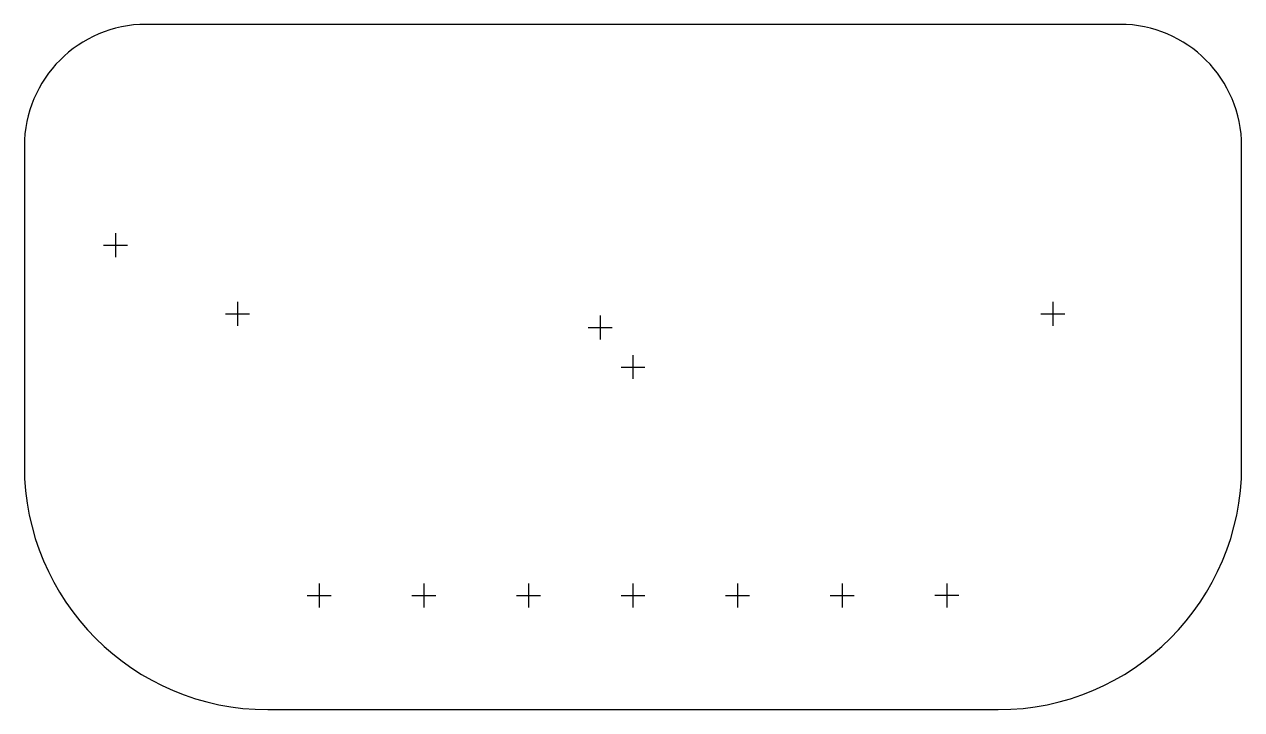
# Model space of a CAD drawing. Header units: inches. Extents: x 0 to 102, y 0 to 57.
import ezdxf

# ---------------------------------------------------------------- set-up
doc = ezdxf.new("R2010")
doc.units = ezdxf.units.IN
doc.layers.add('Dimension', color=6, linetype='Continuous')
doc.layers.add('Origins', color=80, linetype='Continuous')

msp = doc.modelspace()

# ---------------------------------------------------------------- linework, layer by layer
at = {"layer": 'Dimension'}
for p, q in [((91.44, 57.15), (10.16, 57.15)), ((0, 46.99), (0, 20.32)), ((101.6, 20.32), (101.6, 46.99)), ((20.32, 0), (81.28, 0))]:
    msp.add_line(p, q, dxfattribs=at)
for centre, radius, start, end in [((10.16, 46.99), 10.16, 90, 180), ((91.44, 46.99), 10.16, 0, 90), ((20.32, 20.32), 20.32, 180, 270), ((81.28, 20.32), 20.32, 270, 0)]:
    msp.add_arc(centre, radius, start, end, dxfattribs=at)
at = {"layer": 'Origins'}
for p, q in [((7.62, 39.734998), (7.62, 37.735002)), ((6.620002, 38.735), (8.619998, 38.735)), ((17.78, 34.019998), (17.78, 32.020002)), ((85.852, 34.019998), (85.852, 32.020002)), ((16.780002, 33.02), (18.779998, 33.02)), ((48.0695, 32.876998), (48.0695, 30.877002)), ((84.852002, 33.02), (86.851998, 33.02)), ((47.069502, 31.877), (49.069498, 31.877)), ((50.8, 29.574998), (50.8, 27.575002)), ((49.800002, 28.575), (51.799998, 28.575)), ((24.60625, 10.524998), (24.60625, 8.525002)), ((33.3375, 10.524998), (33.3375, 8.525002)), ((42.06875, 10.524998), (42.06875, 8.525002)), ((50.8, 10.524998), (50.8, 8.525002)), ((59.53125, 10.524998), (59.53125, 8.525002)), ((68.2625, 10.524998), (68.2625, 8.525002)), ((76.99375, 10.524998), (76.99375, 8.525002)), ((23.606252, 9.525), (25.606248, 9.525)), ((32.337502, 9.525), (34.337498, 9.525)), ((41.068752, 9.525), (43.068748, 9.525)), ((49.800002, 9.525), (51.799998, 9.525)), ((58.531252, 9.525), (60.531248, 9.525)), ((67.262502, 9.525), (69.262498, 9.525)), ((77.993748, 9.525), (75.993752, 9.525))]:
    msp.add_line(p, q, dxfattribs=at)

doc.saveas('drawing.dxf')
